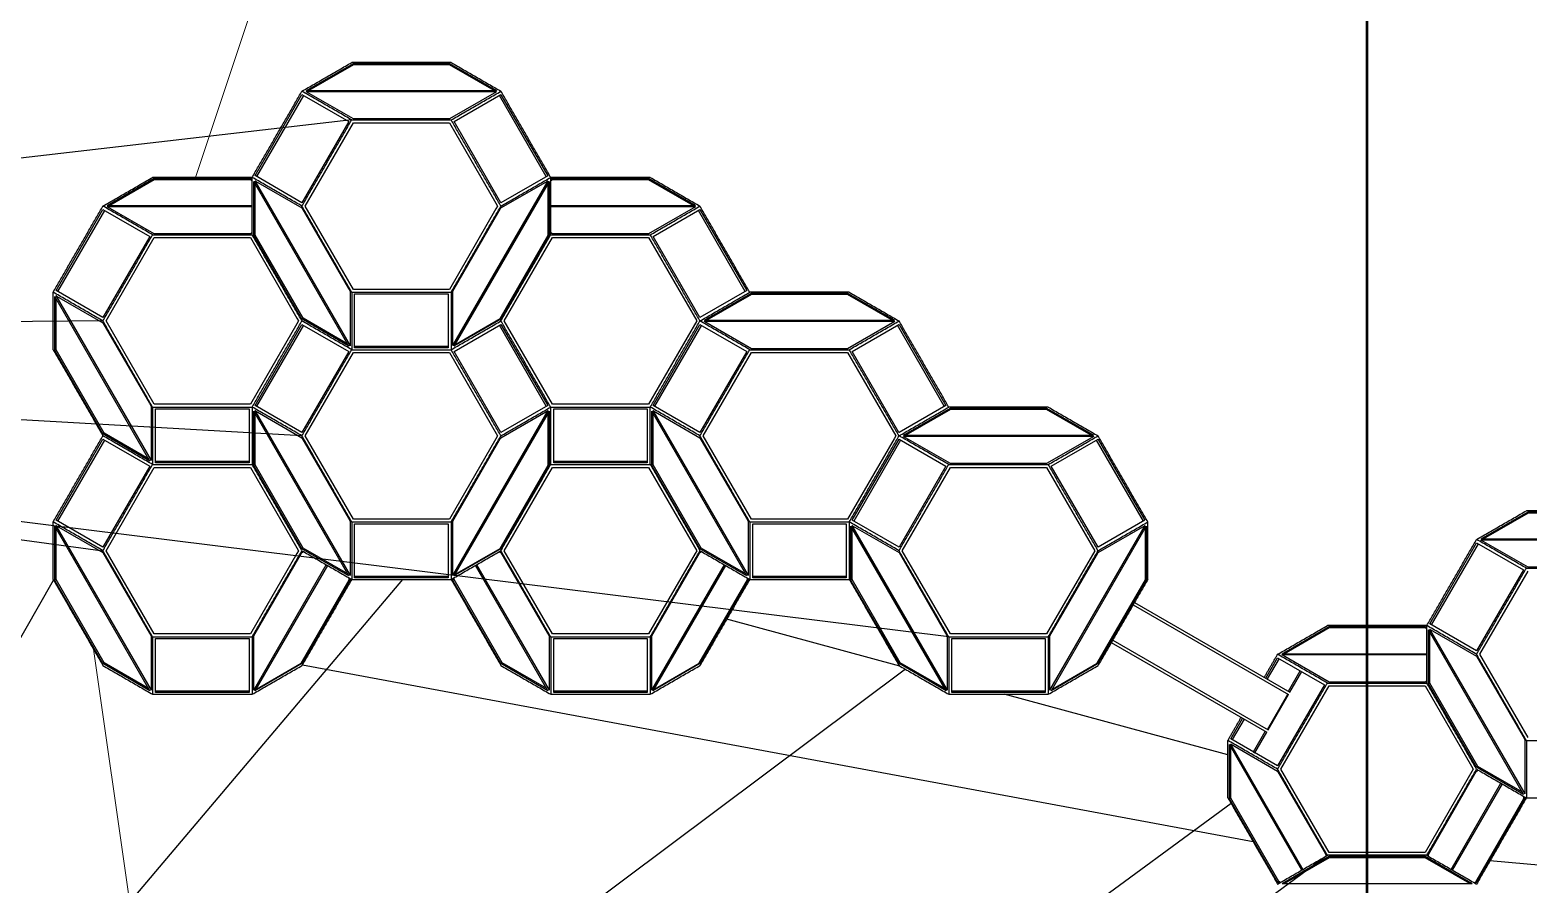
# Model space of a CAD drawing. Header units: millimetres. Extents: x 32551 to 59551, y -21458 to 15116.
# Drawn here: x 38353.2 to 38574.5, y 13780.3 to 13906.4 of the extents above; entities that cross this region are included whole.
import ezdxf

# ---------------------------------------------------------------- set-up
doc = ezdxf.new("R2010")
doc.units = ezdxf.units.MM
for name, color, linetype, lineweight, true_color in [('1ST', 141, 'Continuous', 50, 0x7debff), ('3RD', 141, 'Continuous', 25, 0x7debff), ('4TH DETAILS', 120, 'Continuous', 15, 0x39ffb0)]:
    doc.layers.add(name, color=color, linetype=linetype, lineweight=lineweight, true_color=true_color)
doc.layers.add('GLOW-CYAN', color=141, linetype='Continuous', lineweight=100, true_color=0x7debff, transparency=0.8)
doc.layers.add('LAYOUT', color=141, linetype='Continuous', lineweight=50, true_color=0x7debff, plot=False)

msp = doc.modelspace()

# ---------------------------------------------------------------- linework, layer by layer
at = {"layer": '1ST', "color": 120, "true_color": 0x39ffb0}
msp.add_circle((38531.7, 13769.252), 529.701, dxfattribs=at)
at = {"layer": '3RD', "ltscale": 10}
for p, q in [((38394.031, 13897.479), (38400.972, 13901.486)), ((38400.972, 13901.274), (38394.398, 13897.479)), ((38400.972, 13901.274), (38400.972, 13901.486)), ((38400.972, 13901.486), (38415.18, 13901.486)), ((38415.18, 13901.274), (38400.972, 13901.274)), ((38415.18, 13901.274), (38415.18, 13901.486)), ((38415.18, 13901.486), (38422.121, 13897.479)), ((38421.754, 13897.479), (38415.18, 13901.274)), ((38386.467, 13884.909), (38393.379, 13896.881)), ((38393.594, 13896.756), (38386.682, 13884.785)), ((38393.379, 13896.881), (38400.291, 13892.89)), ((38394.112, 13897.244), (38394.02, 13897.297)), ((38422.132, 13897.297), (38394.02, 13897.297)), ((38394.031, 13897.479), (38422.121, 13897.479)), ((38400.972, 13893.283), (38394.112, 13897.244)), ((38422.132, 13897.297), (38415.18, 13893.283)), ((38415.854, 13892.886), (38422.766, 13896.877)), ((38429.463, 13884.781), (38422.551, 13896.753)), ((38422.766, 13896.877), (38422.773, 13896.865)), ((38422.773, 13896.865), (38429.678, 13884.905)), ((38400.727, 13893.142), (38127.34, 13861.609)), ((38400.291, 13892.89), (38393.379, 13880.918)), ((38393.868, 13880.414), (38400.972, 13892.719)), ((38415.18, 13893.283), (38400.972, 13893.283)), ((38400.972, 13892.719), (38415.18, 13892.719)), ((38415.18, 13892.719), (38422.04, 13880.838)), ((38422.766, 13880.915), (38415.854, 13892.886)), ((38364.637, 13880.508), (38371.578, 13884.516)), ((38371.578, 13884.304), (38365.004, 13880.508)), ((38371.578, 13884.304), (38371.578, 13884.516)), ((38371.578, 13884.516), (38385.786, 13884.516)), ((38385.786, 13884.304), (38371.578, 13884.304)), ((38385.786, 13884.304), (38385.786, 13884.516)), ((38385.786, 13884.516), (38386.031, 13884.375)), ((38386.031, 13884.163), (38385.786, 13884.304)), ((38386.275, 13876.03), (38386.275, 13884.045)), ((38400.32, 13859.718), (38386.275, 13884.045)), ((38386.419, 13884.15), (38386.519, 13884.093)), ((38386.419, 13884.15), (38400.483, 13859.791)), ((38386.459, 13876.137), (38386.459, 13883.727)), ((38393.379, 13880.918), (38386.467, 13884.909)), ((38386.519, 13884.093), (38393.379, 13880.132)), ((38415.669, 13859.798), (38429.726, 13884.147)), ((38429.877, 13884.045), (38415.832, 13859.718)), ((38429.678, 13884.905), (38422.773, 13880.918)), ((38422.773, 13880.132), (38429.726, 13884.147)), ((38429.767, 13876.094), (38429.767, 13883.855)), ((38429.877, 13884.045), (38429.877, 13876.03)), ((38430.121, 13884.375), (38430.366, 13884.516)), ((38430.366, 13884.304), (38430.121, 13884.163)), ((38430.366, 13884.304), (38430.366, 13884.516)), ((38430.366, 13884.516), (38444.574, 13884.516)), ((38444.574, 13884.304), (38430.366, 13884.304)), ((38444.574, 13884.304), (38444.574, 13884.516)), ((38444.574, 13884.516), (38451.434, 13880.555)), ((38451.148, 13880.508), (38444.574, 13884.304)), ((38422.773, 13880.918), (38422.766, 13880.915)), ((38357.073, 13867.938), (38363.985, 13879.91)), ((38364.2, 13879.786), (38357.288, 13867.814)), ((38363.985, 13879.91), (38370.897, 13875.919)), ((38364.718, 13880.273), (38364.626, 13880.327)), ((38386.031, 13880.327), (38364.626, 13880.327)), ((38364.637, 13880.508), (38386.031, 13880.508)), ((38371.578, 13876.313), (38364.718, 13880.273)), ((38393.379, 13880.132), (38400.239, 13868.251)), ((38400.972, 13868.11), (38393.868, 13880.414)), ((38422.04, 13879.991), (38415.18, 13868.11)), ((38415.669, 13867.827), (38422.529, 13879.709)), ((38422.04, 13880.838), (38422.284, 13880.414)), ((38422.284, 13880.414), (38422.04, 13879.991)), ((38422.529, 13879.709), (38422.773, 13880.132)), ((38430.121, 13880.508), (38451.515, 13880.508)), ((38451.526, 13880.327), (38430.121, 13880.327)), ((38451.526, 13880.327), (38444.574, 13876.313)), ((38445.248, 13875.916), (38452.16, 13879.906)), ((38451.434, 13880.555), (38451.515, 13880.508)), ((38458.857, 13867.81), (38451.945, 13879.782)), ((38452.16, 13879.906), (38452.167, 13879.895)), ((38452.167, 13879.895), (38459.072, 13867.935)), ((38370.897, 13875.919), (38363.985, 13863.948)), ((38364.474, 13863.444), (38371.578, 13875.748)), ((38385.786, 13876.313), (38371.578, 13876.313)), ((38371.578, 13875.748), (38385.786, 13875.748)), ((38386.031, 13876.454), (38385.786, 13876.313)), ((38385.786, 13875.748), (38392.646, 13863.867)), ((38386.459, 13876.137), (38386.275, 13876.03)), ((38393.379, 13863.726), (38386.275, 13876.03)), ((38393.563, 13863.832), (38386.459, 13876.137)), ((38422.663, 13863.789), (38429.767, 13876.094)), ((38429.877, 13876.03), (38423.017, 13864.149)), ((38423.262, 13863.444), (38430.366, 13875.748)), ((38429.767, 13876.094), (38429.877, 13876.03)), ((38430.366, 13876.313), (38430.121, 13876.454)), ((38444.574, 13876.313), (38430.366, 13876.313)), ((38430.366, 13875.748), (38444.574, 13875.748)), ((38444.574, 13875.748), (38451.678, 13863.444)), ((38452.16, 13863.944), (38445.248, 13875.916)), ((38363.985, 13863.948), (38357.073, 13867.938)), ((38400.239, 13868.251), (38400.483, 13867.827)), ((38400.483, 13867.827), (38400.483, 13859.791)), ((38415.18, 13868.11), (38400.972, 13868.11)), ((38415.669, 13859.798), (38415.669, 13867.827)), ((38459.072, 13867.935), (38452.167, 13863.948)), ((38356.881, 13859.06), (38356.881, 13867.075)), ((38370.926, 13842.748), (38356.881, 13867.075)), ((38357.025, 13867.18), (38357.125, 13867.122)), ((38357.025, 13867.18), (38371.089, 13842.82)), ((38357.065, 13859.166), (38357.065, 13866.757)), ((38357.125, 13867.122), (38363.985, 13863.161)), ((38401.164, 13867.434), (38414.988, 13867.434)), ((38401.164, 13859.453), (38401.164, 13867.434)), ((38414.988, 13867.434), (38414.988, 13859.453)), ((38452.818, 13863.538), (38459.76, 13867.545)), ((38459.76, 13867.333), (38453.186, 13863.538)), ((38459.76, 13867.333), (38459.76, 13867.545)), ((38459.76, 13867.545), (38473.968, 13867.545)), ((38473.968, 13867.333), (38459.76, 13867.333)), ((38473.968, 13867.333), (38473.968, 13867.545)), ((38473.968, 13867.545), (38480.828, 13863.585)), ((38480.542, 13863.538), (38473.968, 13867.333)), ((38363.985, 13863.444), (38127.34, 13861.609)), ((38371.578, 13851.139), (38364.474, 13863.444)), ((38392.646, 13863.867), (38392.89, 13863.444)), ((38392.89, 13863.444), (38392.646, 13863.02)), ((38393.563, 13863.832), (38393.379, 13863.726)), ((38393.623, 13863.585), (38393.379, 13863.726)), ((38400.136, 13860.037), (38393.563, 13863.832)), ((38400.32, 13859.718), (38393.623, 13863.585)), ((38422.773, 13863.726), (38415.832, 13859.718)), ((38415.942, 13859.909), (38422.663, 13863.789)), ((38422.663, 13863.789), (38422.773, 13863.726)), ((38423.017, 13864.149), (38422.773, 13863.726)), ((38430.366, 13851.139), (38423.262, 13863.444)), ((38451.678, 13863.444), (38444.574, 13851.139)), ((38452.167, 13863.948), (38452.16, 13863.944)), ((38452.9, 13863.303), (38452.807, 13863.356)), ((38480.92, 13863.356), (38452.807, 13863.356)), ((38452.818, 13863.538), (38480.909, 13863.538)), ((38459.76, 13859.342), (38452.9, 13863.303)), ((38480.92, 13863.356), (38473.968, 13859.342)), ((38480.828, 13863.585), (38480.909, 13863.538)), ((38127.34, 13861.609), (38363.985, 13829.503)), ((38393.379, 13846.473), (38127.34, 13861.609)), ((38488.909, 13816.775), (38127.34, 13861.609)), ((38363.985, 13863.161), (38370.845, 13851.28)), ((38392.646, 13863.02), (38385.786, 13851.139)), ((38386.467, 13850.968), (38393.379, 13862.939)), ((38393.594, 13862.815), (38386.682, 13850.844)), ((38393.379, 13862.939), (38400.291, 13858.949)), ((38415.854, 13858.945), (38422.766, 13862.936)), ((38429.463, 13850.84), (38422.551, 13862.811)), ((38422.766, 13862.936), (38422.773, 13862.924)), ((38422.773, 13862.924), (38429.678, 13850.964)), ((38445.255, 13850.968), (38452.167, 13862.939)), ((38452.382, 13862.815), (38445.47, 13850.844)), ((38452.167, 13862.939), (38459.079, 13858.949)), ((38474.642, 13858.945), (38481.554, 13862.936)), ((38488.251, 13850.84), (38481.339, 13862.811)), ((38481.554, 13862.936), (38481.561, 13862.924)), ((38481.561, 13862.924), (38488.466, 13850.964)), ((38357.065, 13859.166), (38356.881, 13859.06)), ((38363.985, 13846.755), (38356.881, 13859.06)), ((38364.169, 13846.861), (38357.065, 13859.166)), ((38400.291, 13858.949), (38393.379, 13846.977)), ((38393.868, 13846.473), (38400.972, 13858.778)), ((38400.972, 13858.778), (38415.18, 13858.778)), ((38401.164, 13859.702), (38414.988, 13859.702)), ((38414.988, 13859.453), (38401.164, 13859.453)), ((38415.18, 13858.778), (38422.284, 13846.473)), ((38422.766, 13846.973), (38415.854, 13858.945)), ((38459.079, 13858.949), (38452.167, 13846.977)), ((38452.656, 13846.473), (38459.76, 13858.778)), ((38473.968, 13859.342), (38459.76, 13859.342)), ((38459.76, 13858.778), (38473.968, 13858.778)), ((38473.968, 13858.778), (38481.072, 13846.473)), ((38481.554, 13846.973), (38474.642, 13858.945)), ((38370.845, 13851.28), (38371.089, 13850.857)), ((38371.089, 13850.857), (38371.089, 13842.82)), ((38385.786, 13851.139), (38371.578, 13851.139)), ((38371.77, 13850.464), (38385.594, 13850.464)), ((38371.77, 13842.483), (38371.77, 13850.464)), ((38385.594, 13850.464), (38385.594, 13842.483)), ((38386.275, 13842.089), (38386.275, 13850.104)), ((38400.32, 13825.777), (38386.275, 13850.104)), ((38386.419, 13850.209), (38386.519, 13850.151)), ((38386.419, 13850.209), (38400.483, 13825.85)), ((38393.379, 13846.977), (38386.467, 13850.968)), ((38386.519, 13850.151), (38393.379, 13846.191)), ((38415.669, 13825.857), (38429.726, 13850.205)), ((38429.877, 13850.104), (38415.832, 13825.777)), ((38429.678, 13850.964), (38422.773, 13846.977)), ((38422.773, 13846.191), (38429.726, 13850.205)), ((38429.877, 13850.104), (38429.877, 13842.089)), ((38444.574, 13851.139), (38430.366, 13851.139)), ((38430.558, 13850.464), (38444.382, 13850.464)), ((38430.558, 13842.483), (38430.558, 13850.464)), ((38444.382, 13850.464), (38444.382, 13842.483)), ((38445.063, 13842.089), (38445.063, 13850.104)), ((38459.108, 13825.777), (38445.063, 13850.104)), ((38445.207, 13850.209), (38445.307, 13850.151)), ((38445.207, 13850.209), (38459.271, 13825.85)), ((38452.167, 13846.977), (38445.255, 13850.968)), ((38445.307, 13850.151), (38452.167, 13846.191)), ((38488.466, 13850.964), (38481.561, 13846.977)), ((38482.212, 13846.567), (38489.153, 13850.575)), ((38489.153, 13850.363), (38482.58, 13846.567)), ((38489.153, 13850.363), (38489.153, 13850.575)), ((38489.153, 13850.575), (38503.362, 13850.575)), ((38503.362, 13850.363), (38489.153, 13850.363)), ((38503.362, 13850.363), (38503.362, 13850.575)), ((38503.362, 13850.575), (38510.221, 13846.614)), ((38509.935, 13846.567), (38503.362, 13850.363)), ((38386.459, 13842.195), (38386.459, 13849.786)), ((38429.767, 13842.153), (38429.767, 13849.913)), ((38445.246, 13842.195), (38445.246, 13849.786)), ((38357.073, 13833.997), (38363.985, 13845.969)), ((38364.2, 13845.845), (38357.288, 13833.873)), ((38364.169, 13846.861), (38363.985, 13846.755)), ((38364.229, 13846.614), (38363.985, 13846.755)), ((38363.985, 13845.969), (38370.897, 13841.978)), ((38370.743, 13843.066), (38364.169, 13846.861)), ((38370.926, 13842.748), (38364.229, 13846.614)), ((38393.379, 13846.191), (38400.239, 13834.31)), ((38400.972, 13834.168), (38393.868, 13846.473)), ((38422.04, 13846.05), (38415.18, 13834.168)), ((38415.669, 13833.886), (38422.529, 13845.768)), ((38422.284, 13846.473), (38422.04, 13846.05)), ((38422.529, 13845.768), (38422.773, 13846.191)), ((38422.773, 13846.977), (38422.766, 13846.973)), ((38452.167, 13846.191), (38459.026, 13834.31)), ((38459.76, 13834.168), (38452.656, 13846.473)), ((38480.827, 13846.05), (38473.968, 13834.168)), ((38474.649, 13833.997), (38481.561, 13845.969)), ((38481.776, 13845.845), (38474.864, 13833.873)), ((38481.072, 13846.473), (38480.827, 13846.05)), ((38481.561, 13846.977), (38481.554, 13846.973)), ((38481.561, 13845.969), (38488.472, 13841.978)), ((38482.294, 13846.332), (38482.201, 13846.385)), ((38510.314, 13846.385), (38482.201, 13846.385)), ((38482.212, 13846.567), (38510.303, 13846.567)), ((38489.153, 13842.372), (38482.294, 13846.332)), ((38510.314, 13846.385), (38503.362, 13842.372)), ((38504.036, 13841.974), (38510.948, 13845.965)), ((38510.221, 13846.614), (38510.303, 13846.567)), ((38517.645, 13833.869), (38510.733, 13845.841)), ((38510.948, 13845.965), (38510.955, 13845.953)), ((38510.955, 13845.953), (38517.86, 13833.993)), ((38370.897, 13841.978), (38363.985, 13830.007)), ((38364.474, 13829.503), (38371.578, 13841.807)), ((38371.578, 13841.807), (38385.786, 13841.807)), ((38371.77, 13842.731), (38385.594, 13842.731)), ((38385.594, 13842.483), (38371.77, 13842.483)), ((38385.786, 13841.807), (38392.646, 13829.926)), ((38386.459, 13842.195), (38386.275, 13842.089)), ((38393.379, 13829.785), (38386.275, 13842.089)), ((38393.563, 13829.891), (38386.459, 13842.195)), ((38422.663, 13829.848), (38429.767, 13842.153)), ((38429.877, 13842.089), (38423.017, 13830.208)), ((38423.262, 13829.503), (38430.366, 13841.807)), ((38429.767, 13842.153), (38429.877, 13842.089)), ((38430.366, 13841.807), (38444.574, 13841.807)), ((38430.558, 13842.731), (38444.382, 13842.731)), ((38444.382, 13842.483), (38430.558, 13842.483)), ((38444.574, 13841.807), (38451.678, 13829.503)), ((38445.246, 13842.195), (38445.063, 13842.089)), ((38452.167, 13829.785), (38445.063, 13842.089)), ((38452.35, 13829.891), (38445.246, 13842.195)), ((38488.472, 13841.978), (38481.561, 13830.007)), ((38482.049, 13829.503), (38489.153, 13841.807)), ((38503.362, 13842.372), (38489.153, 13842.372)), ((38489.153, 13841.807), (38503.362, 13841.807)), ((38503.362, 13841.807), (38510.466, 13829.503)), ((38510.948, 13830.003), (38504.036, 13841.974)), ((38567.517, 13831.258), (38574.458, 13835.265)), ((38574.458, 13835.053), (38567.884, 13831.258)), ((38574.458, 13835.053), (38574.458, 13835.265)), ((38574.458, 13835.265), (38588.666, 13835.265)), ((38588.666, 13835.053), (38574.458, 13835.053)), ((38356.881, 13825.119), (38356.881, 13833.134)), ((38370.926, 13808.807), (38356.881, 13833.134)), ((38357.025, 13833.239), (38357.125, 13833.181)), ((38357.025, 13833.239), (38371.089, 13808.879)), ((38357.065, 13825.225), (38357.065, 13832.816)), ((38363.985, 13830.007), (38357.073, 13833.997)), ((38357.125, 13833.181), (38363.985, 13829.22)), ((38400.239, 13834.31), (38400.483, 13833.886)), ((38400.483, 13833.886), (38400.483, 13825.85)), ((38415.18, 13834.168), (38400.972, 13834.168)), ((38401.164, 13833.493), (38414.988, 13833.493)), ((38401.164, 13825.512), (38401.164, 13833.493)), ((38414.988, 13833.493), (38414.988, 13825.512)), ((38415.669, 13825.857), (38415.669, 13833.886)), ((38459.026, 13834.31), (38459.271, 13833.886)), ((38459.271, 13833.886), (38459.271, 13825.85)), ((38473.968, 13834.168), (38459.76, 13834.168)), ((38459.952, 13833.493), (38473.776, 13833.493)), ((38459.952, 13825.512), (38459.952, 13833.493)), ((38473.776, 13833.493), (38473.776, 13825.512)), ((38474.457, 13825.119), (38474.457, 13833.134)), ((38488.502, 13808.807), (38474.457, 13833.134)), ((38474.601, 13833.239), (38474.701, 13833.181)), ((38474.601, 13833.239), (38488.665, 13808.879)), ((38474.64, 13825.225), (38474.64, 13832.816)), ((38481.561, 13830.007), (38474.649, 13833.997)), ((38474.701, 13833.181), (38481.561, 13829.22)), ((38503.85, 13808.887), (38517.908, 13833.235)), ((38518.059, 13833.134), (38504.013, 13808.807)), ((38517.86, 13833.993), (38510.955, 13830.007)), ((38510.955, 13829.22), (38517.908, 13833.235)), ((38517.948, 13825.182), (38517.948, 13832.943)), ((38518.059, 13833.134), (38518.059, 13825.119)), ((38423.017, 13830.208), (38422.773, 13829.785)), ((38559.953, 13818.688), (38566.865, 13830.66)), ((38567.08, 13830.535), (38560.168, 13818.564)), ((38566.865, 13830.66), (38573.777, 13826.669)), ((38567.598, 13831.023), (38567.506, 13831.076)), ((38588.91, 13831.076), (38567.506, 13831.076)), ((38567.517, 13831.258), (38588.91, 13831.258)), ((38574.458, 13827.062), (38567.598, 13831.023)), ((38363.985, 13829.22), (38370.845, 13817.339)), ((38371.578, 13817.198), (38364.474, 13829.503)), ((38392.646, 13829.079), (38385.786, 13817.198)), ((38386.275, 13816.916), (38393.135, 13828.797)), ((38392.646, 13829.926), (38392.89, 13829.503)), ((38392.89, 13829.503), (38392.646, 13829.079)), ((38393.135, 13828.797), (38393.379, 13829.22)), ((38393.563, 13829.891), (38393.379, 13829.785)), ((38400.32, 13825.777), (38393.379, 13829.785)), ((38393.379, 13829.22), (38393.623, 13829.361)), ((38400.136, 13826.095), (38393.563, 13829.891)), ((38422.773, 13829.785), (38415.832, 13825.777)), ((38415.942, 13825.968), (38422.663, 13829.848)), ((38422.529, 13829.361), (38422.773, 13829.22)), ((38422.663, 13829.848), (38422.773, 13829.785)), ((38422.773, 13829.22), (38429.633, 13817.339)), ((38430.366, 13817.198), (38423.262, 13829.503)), ((38451.434, 13829.079), (38444.574, 13817.198)), ((38445.063, 13816.916), (38451.922, 13828.797)), ((38451.678, 13829.503), (38451.434, 13829.079)), ((38451.922, 13828.797), (38452.167, 13829.22)), ((38452.35, 13829.891), (38452.167, 13829.785)), ((38459.108, 13825.777), (38452.167, 13829.785)), ((38452.167, 13829.22), (38452.411, 13829.361)), ((38458.924, 13826.095), (38452.35, 13829.891)), ((38481.561, 13829.22), (38488.42, 13817.339)), ((38489.153, 13817.198), (38482.049, 13829.503)), ((38510.466, 13829.503), (38503.362, 13817.198)), ((38503.85, 13816.916), (38510.71, 13828.797)), ((38510.71, 13828.797), (38510.955, 13829.22)), ((38510.955, 13830.007), (38510.948, 13830.003)), ((38386.275, 13808.887), (38396.978, 13827.425)), ((38397.135, 13827.334), (38386.438, 13808.807)), ((38401.164, 13825.76), (38414.988, 13825.76)), ((38429.714, 13808.807), (38419.017, 13827.334)), ((38419.171, 13827.423), (38429.877, 13808.879)), ((38445.063, 13808.887), (38455.766, 13827.425)), ((38455.922, 13827.334), (38445.226, 13808.807)), ((38459.952, 13825.76), (38473.776, 13825.76)), ((38573.777, 13826.669), (38566.865, 13814.697)), ((38567.354, 13814.193), (38574.458, 13826.498)), ((38588.666, 13827.062), (38574.458, 13827.062)), ((38408.244, 13825.26), (38249.515, 13637.674)), ((38249.515, 13637.674), (38356.708, 13825.137)), ((38357.065, 13825.225), (38356.881, 13825.119)), ((38363.985, 13812.814), (38356.881, 13825.119)), ((38364.169, 13812.92), (38357.065, 13825.225)), ((38393.269, 13812.878), (38400.373, 13825.182)), ((38400.483, 13825.119), (38393.623, 13813.237)), ((38400.373, 13825.182), (38400.373, 13825.465)), ((38400.373, 13825.182), (38400.483, 13825.119)), ((38400.483, 13825.401), (38400.483, 13825.119)), ((38414.988, 13825.512), (38401.164, 13825.512)), ((38415.669, 13825.119), (38415.669, 13825.401)), ((38415.852, 13825.225), (38415.669, 13825.119)), ((38422.773, 13812.814), (38415.669, 13825.119)), ((38415.852, 13825.225), (38415.852, 13825.507)), ((38422.957, 13812.92), (38415.852, 13825.225)), ((38452.057, 13812.878), (38459.161, 13825.182)), ((38459.271, 13825.119), (38452.411, 13813.237)), ((38459.161, 13825.182), (38459.161, 13825.465)), ((38459.161, 13825.182), (38459.271, 13825.119)), ((38459.271, 13825.401), (38459.271, 13825.119)), ((38473.776, 13825.512), (38459.952, 13825.512)), ((38474.64, 13825.225), (38474.457, 13825.119)), ((38481.561, 13812.814), (38474.457, 13825.119)), ((38481.744, 13812.92), (38474.64, 13825.225)), ((38510.844, 13812.878), (38517.948, 13825.182)), ((38518.059, 13825.119), (38511.199, 13813.237)), ((38517.948, 13825.182), (38518.059, 13825.119)), ((38516.129, 13821.494), (38539.08, 13808.243)), ((38516.347, 13821.872), (38539.298, 13808.621)), ((38481.704, 13812.449), (38456.117, 13819.375)), ((38370.845, 13817.339), (38371.089, 13816.916)), ((38371.089, 13816.916), (38371.089, 13808.879)), ((38385.786, 13817.198), (38371.578, 13817.198)), ((38386.275, 13808.887), (38386.275, 13816.916)), ((38429.633, 13817.339), (38429.877, 13816.916)), ((38429.877, 13816.916), (38429.877, 13808.879)), ((38444.574, 13817.198), (38430.366, 13817.198)), ((38445.063, 13808.887), (38445.063, 13816.916)), ((38488.42, 13817.339), (38488.665, 13816.916)), ((38488.665, 13816.916), (38488.665, 13808.879)), ((38503.362, 13817.198), (38489.153, 13817.198)), ((38503.85, 13808.887), (38503.85, 13816.916)), ((38538.123, 13814.287), (38545.064, 13818.295)), ((38545.064, 13818.083), (38538.49, 13814.287)), ((38545.064, 13818.083), (38545.064, 13818.295)), ((38545.064, 13818.295), (38559.272, 13818.295)), ((38559.272, 13818.083), (38545.064, 13818.083)), ((38559.272, 13818.083), (38559.272, 13818.295)), ((38559.272, 13818.295), (38559.516, 13818.154)), ((38559.516, 13817.942), (38559.272, 13818.083)), ((38559.761, 13809.809), (38559.761, 13817.824)), ((38573.806, 13793.497), (38559.761, 13817.824)), ((38559.905, 13817.929), (38560.005, 13817.872)), ((38559.905, 13817.929), (38573.969, 13793.57)), ((38559.945, 13809.916), (38559.945, 13817.506)), ((38566.865, 13814.697), (38559.953, 13818.688)), ((38560.005, 13817.872), (38566.865, 13813.911)), ((38371.77, 13816.523), (38385.594, 13816.523)), ((38371.77, 13808.541), (38371.77, 13816.523)), ((38385.594, 13816.523), (38385.594, 13808.541)), ((38430.558, 13816.523), (38444.382, 13816.523)), ((38430.558, 13808.541), (38430.558, 13816.523)), ((38444.382, 13816.523), (38444.382, 13808.541)), ((38489.346, 13816.523), (38503.169, 13816.523)), ((38489.346, 13808.541), (38489.346, 13816.523)), ((38503.169, 13816.523), (38503.169, 13808.541)), ((38512.91, 13815.92), (38535.862, 13802.669)), ((38513.129, 13816.298), (38536.08, 13803.047)), ((38364.169, 13812.92), (38363.985, 13812.814)), ((38370.926, 13808.807), (38363.985, 13812.814)), ((38370.743, 13809.125), (38364.169, 13812.92)), ((38393.379, 13812.814), (38386.438, 13808.807)), ((38386.548, 13808.998), (38393.269, 13812.878)), ((38393.269, 13812.878), (38393.379, 13812.814)), ((38393.623, 13813.237), (38393.379, 13812.814)), ((38393.452, 13812.659), (38533.842, 13786.537)), ((38422.957, 13812.92), (38422.773, 13812.814)), ((38429.714, 13808.807), (38422.773, 13812.814)), ((38429.53, 13809.125), (38422.957, 13812.92)), ((38452.167, 13812.814), (38445.226, 13808.807)), ((38445.336, 13808.998), (38452.057, 13812.878)), ((38452.057, 13812.878), (38452.167, 13812.814)), ((38452.411, 13813.237), (38452.167, 13812.814)), ((38481.744, 13812.92), (38481.561, 13812.814)), ((38488.502, 13808.807), (38481.561, 13812.814)), ((38488.318, 13809.125), (38481.744, 13812.92)), ((38510.955, 13812.814), (38504.013, 13808.807)), ((38504.124, 13808.998), (38510.844, 13812.878)), ((38510.844, 13812.878), (38510.955, 13812.814)), ((38511.199, 13813.237), (38510.955, 13812.814)), ((38535.733, 13810.679), (38537.471, 13813.689)), ((38537.686, 13813.565), (38535.949, 13810.555)), ((38537.471, 13813.689), (38544.383, 13809.698)), ((38538.204, 13814.052), (38538.112, 13814.106)), ((38559.516, 13814.106), (38538.112, 13814.106)), ((38538.123, 13814.287), (38559.516, 13814.287)), ((38545.064, 13810.092), (38538.204, 13814.052)), ((38566.865, 13813.911), (38573.725, 13802.03)), ((38574.458, 13801.889), (38567.354, 13814.193)), ((38482.507, 13811.985), (38249.515, 13637.674)), ((38539.08, 13808.747), (38540.818, 13811.757)), ((38539.298, 13808.621), (38541.036, 13811.631)), ((38559.516, 13810.233), (38559.272, 13810.092)), ((38371.77, 13808.79), (38385.594, 13808.79)), ((38385.594, 13808.541), (38371.77, 13808.541)), ((38430.558, 13808.79), (38444.382, 13808.79)), ((38444.382, 13808.541), (38430.558, 13808.541)), ((38489.346, 13808.79), (38503.169, 13808.79)), ((38503.169, 13808.541), (38489.346, 13808.541)), ((38530.123, 13799.344), (38497.073, 13808.289)), ((38535.975, 13803.108), (38538.975, 13808.304)), ((38536.08, 13803.047), (38539.08, 13808.243)), ((38544.383, 13809.698), (38537.471, 13797.727)), ((38537.96, 13797.223), (38545.064, 13809.527)), ((38559.272, 13810.092), (38545.064, 13810.092)), ((38545.064, 13809.527), (38559.272, 13809.527)), ((38559.272, 13809.527), (38566.132, 13797.646)), ((38559.945, 13809.916), (38559.761, 13809.809)), ((38566.865, 13797.505), (38559.761, 13809.809)), ((38567.049, 13797.611), (38559.945, 13809.916)), ((38530.559, 13801.717), (38532.297, 13804.727)), ((38532.512, 13804.603), (38530.774, 13801.593)), ((38537.471, 13797.727), (38530.559, 13801.717)), ((38533.906, 13799.785), (38535.644, 13802.795)), ((38534.124, 13799.659), (38535.862, 13802.669)), ((38573.725, 13802.03), (38573.969, 13801.606)), ((38573.969, 13801.606), (38573.969, 13793.57)), ((38530.367, 13792.839), (38530.367, 13800.854)), ((38541.064, 13782.326), (38530.367, 13800.854)), ((38530.511, 13800.959), (38530.611, 13800.901)), ((38530.511, 13800.959), (38541.217, 13782.415)), ((38530.551, 13792.945), (38530.551, 13800.536)), ((38530.611, 13800.901), (38537.471, 13796.94)), ((38533.906, 13799.785), (38534.124, 13799.659)), ((38537.471, 13796.94), (38544.331, 13785.059)), ((38545.064, 13784.918), (38537.96, 13797.223)), ((38566.376, 13797.223), (38559.272, 13784.918)), ((38566.132, 13797.646), (38566.376, 13797.223)), ((38566.621, 13796.517), (38566.865, 13796.94)), ((38567.049, 13797.611), (38566.865, 13797.505)), ((38573.806, 13793.497), (38566.865, 13797.505)), ((38566.865, 13796.94), (38567.109, 13797.082)), ((38573.622, 13793.816), (38567.049, 13797.611)), ((38559.761, 13784.636), (38566.621, 13796.517)), ((38563.115, 13782.417), (38570.464, 13795.145)), ((38570.621, 13795.054), (38563.272, 13782.326)), ((38530.551, 13792.945), (38530.367, 13792.839)), ((38537.471, 13780.534), (38530.367, 13792.839)), ((38537.655, 13780.64), (38530.551, 13792.945)), ((38566.755, 13780.598), (38573.859, 13792.903)), ((38573.969, 13792.839), (38567.109, 13780.958)), ((38573.859, 13792.903), (38573.859, 13793.185)), ((38573.859, 13792.903), (38573.969, 13792.839)), ((38573.969, 13793.121), (38573.969, 13792.839)), ((38530.592, 13792.167), (38448.407, 13731.772)), ((38544.819, 13784.495), (38456.169, 13719.347)), ((38538.123, 13780.346), (38545.064, 13784.354)), ((38545.064, 13784.142), (38538.49, 13780.346)), ((38544.331, 13785.059), (38544.575, 13784.636)), ((38544.575, 13784.636), (38544.575, 13784.354)), ((38559.272, 13784.918), (38545.064, 13784.918)), ((38545.064, 13784.142), (38545.064, 13784.354)), ((38545.064, 13784.354), (38559.272, 13784.354)), ((38559.272, 13784.142), (38545.064, 13784.142)), ((38559.272, 13784.142), (38559.272, 13784.354)), ((38559.272, 13784.354), (38566.213, 13780.346)), ((38565.846, 13780.346), (38559.272, 13784.142)), ((38559.761, 13784.354), (38559.761, 13784.636)), ((38595.663, 13781.284), (38568.836, 13783.667)), ((38537.655, 13780.64), (38537.471, 13780.534)), ((38537.715, 13780.393), (38537.471, 13780.534)), ((38537.899, 13780.499), (38537.655, 13780.64)), ((38538.123, 13780.346), (38566.213, 13780.346)), ((38566.51, 13780.457), (38566.755, 13780.598)), ((38566.865, 13780.534), (38566.621, 13780.393)), ((38566.755, 13780.598), (38566.865, 13780.534)), ((38567.109, 13780.958), (38566.865, 13780.534))]:
    msp.add_line(p, q, dxfattribs=at)
for points in [[(38393.379, 13897.385), (38400.727, 13901.627)], [(38415.424, 13901.627), (38400.727, 13901.627)], [(38415.424, 13901.627), (38422.773, 13897.385)], [(38386.031, 13884.657), (38393.379, 13897.385)], [(38400.727, 13893.142), (38393.379, 13897.385)], [(38415.424, 13893.142), (38422.773, 13897.385)], [(38430.121, 13884.657), (38422.773, 13897.385)], [(38393.379, 13880.414), (38400.727, 13893.142)], [(38400.727, 13893.142), (38415.424, 13893.142)], [(38422.773, 13880.414), (38415.424, 13893.142)], [(38363.985, 13880.414), (38371.334, 13884.657)], [(38386.031, 13884.657), (38371.334, 13884.657)], [(38386.031, 13876.172), (38386.031, 13884.657)], [(38393.379, 13880.414), (38386.031, 13884.657)], [(38422.773, 13880.414), (38430.121, 13884.657)], [(38444.818, 13884.657), (38430.121, 13884.657)], [(38430.121, 13876.172), (38430.121, 13884.657)], [(38444.818, 13884.657), (38452.167, 13880.414)], [(38356.637, 13867.686), (38363.985, 13880.414)], [(38371.334, 13876.172), (38363.985, 13880.414)], [(38400.727, 13867.686), (38393.379, 13880.414)], [(38415.424, 13867.686), (38422.773, 13880.414)], [(38444.818, 13876.172), (38452.167, 13880.414)], [(38459.515, 13867.686), (38452.167, 13880.414)], [(38363.985, 13863.444), (38371.334, 13876.172)], [(38371.334, 13876.172), (38386.031, 13876.172)], [(38393.379, 13863.444), (38386.031, 13876.172)], [(38422.773, 13863.444), (38430.121, 13876.172)], [(38430.121, 13876.172), (38444.818, 13876.172)], [(38452.167, 13863.444), (38444.818, 13876.172)], [(38356.637, 13859.201), (38356.637, 13867.686)], [(38363.985, 13863.444), (38356.637, 13867.686)], [(38400.727, 13867.686), (38415.424, 13867.686)], [(38400.727, 13867.686), (38400.727, 13859.201)], [(38415.424, 13867.686), (38415.424, 13859.201)], [(38452.167, 13863.444), (38459.515, 13867.686)], [(38474.212, 13867.686), (38459.515, 13867.686)], [(38474.212, 13867.686), (38481.561, 13863.444)], [(38371.334, 13850.716), (38363.985, 13863.444)], [(38386.031, 13850.716), (38393.379, 13863.444)], [(38400.727, 13859.201), (38393.379, 13863.444)], [(38415.424, 13859.201), (38422.773, 13863.444)], [(38430.121, 13850.716), (38422.773, 13863.444)], [(38444.818, 13850.716), (38452.167, 13863.444)], [(38459.515, 13859.201), (38452.167, 13863.444)], [(38474.212, 13859.201), (38481.561, 13863.444)], [(38488.909, 13850.716), (38481.561, 13863.444)], [(38356.637, 13859.201), (38363.985, 13846.473)], [(38393.379, 13846.473), (38400.727, 13859.201)], [(38400.727, 13859.201), (38415.424, 13859.201)], [(38422.773, 13846.473), (38415.424, 13859.201)], [(38452.167, 13846.473), (38459.515, 13859.201)], [(38459.515, 13859.201), (38474.212, 13859.201)], [(38481.561, 13846.473), (38474.212, 13859.201)], [(38371.334, 13850.716), (38386.031, 13850.716)], [(38371.334, 13850.716), (38371.334, 13842.23)], [(38393.379, 13846.473), (38386.031, 13850.716)], [(38386.031, 13850.716), (38386.031, 13842.23)], [(38422.773, 13846.473), (38430.121, 13850.716)], [(38430.121, 13842.23), (38430.121, 13850.716)], [(38430.121, 13850.716), (38444.818, 13850.716)], [(38444.818, 13842.23), (38444.818, 13850.716)], [(38452.167, 13846.473), (38444.818, 13850.716)], [(38481.561, 13846.473), (38488.909, 13850.716)], [(38503.606, 13850.716), (38488.909, 13850.716)], [(38503.606, 13850.716), (38510.955, 13846.473)], [(38356.637, 13833.745), (38363.985, 13846.473)], [(38371.334, 13842.23), (38363.985, 13846.473)], [(38400.727, 13833.745), (38393.379, 13846.473)], [(38415.424, 13833.745), (38422.773, 13846.473)], [(38459.515, 13833.745), (38452.167, 13846.473)], [(38474.212, 13833.745), (38481.561, 13846.473)], [(38488.909, 13842.23), (38481.561, 13846.473)], [(38503.606, 13842.23), (38510.955, 13846.473)], [(38518.303, 13833.745), (38510.955, 13846.473)], [(38363.985, 13829.503), (38371.334, 13842.23)], [(38371.334, 13842.23), (38386.031, 13842.23)], [(38393.379, 13829.503), (38386.031, 13842.23)], [(38422.773, 13829.503), (38430.121, 13842.23)], [(38430.121, 13842.23), (38444.818, 13842.23)], [(38444.818, 13842.23), (38452.167, 13829.503)], [(38481.561, 13829.503), (38488.909, 13842.23)], [(38488.909, 13842.23), (38503.606, 13842.23)], [(38510.955, 13829.503), (38503.606, 13842.23)], [(38566.865, 13831.164), (38574.213, 13835.406)], [(38588.91, 13835.406), (38574.213, 13835.406)], [(38356.637, 13825.26), (38356.637, 13833.745)], [(38363.985, 13829.503), (38356.637, 13833.745)], [(38400.727, 13833.745), (38415.424, 13833.745)], [(38400.727, 13833.745), (38400.727, 13825.26)], [(38415.424, 13833.745), (38415.424, 13825.26)], [(38459.515, 13833.745), (38474.212, 13833.745)], [(38459.515, 13833.745), (38459.515, 13825.26)], [(38481.561, 13829.503), (38474.212, 13833.745)], [(38474.212, 13833.745), (38474.212, 13825.26)], [(38510.955, 13829.503), (38518.303, 13833.745)], [(38518.303, 13825.26), (38518.303, 13833.745)], [(38559.516, 13818.436), (38566.865, 13831.164)], [(38574.213, 13826.921), (38566.865, 13831.164)], [(38371.334, 13816.775), (38363.985, 13829.503)], [(38386.031, 13816.775), (38393.379, 13829.503)], [(38393.379, 13829.503), (38400.727, 13825.26)], [(38415.424, 13825.26), (38422.773, 13829.503)], [(38430.121, 13816.775), (38422.773, 13829.503)], [(38444.818, 13816.775), (38452.167, 13829.503)], [(38452.167, 13829.503), (38459.515, 13825.26)], [(38488.909, 13816.775), (38481.561, 13829.503)], [(38503.606, 13816.775), (38510.955, 13829.503)], [(38566.865, 13814.193), (38574.213, 13826.921)], [(38574.213, 13826.921), (38588.91, 13826.921)], [(38356.637, 13825.26), (38363.985, 13812.532)], [(38400.727, 13825.26), (38393.379, 13812.532)], [(38400.727, 13825.26), (38415.424, 13825.26)], [(38415.424, 13825.26), (38422.773, 13812.532)], [(38459.515, 13825.26), (38452.167, 13812.532)], [(38459.515, 13825.26), (38474.212, 13825.26)], [(38474.212, 13825.26), (38481.561, 13812.532)], [(38518.303, 13825.26), (38510.955, 13812.532)], [(38371.334, 13816.775), (38386.031, 13816.775)], [(38371.334, 13816.775), (38371.334, 13808.289)], [(38386.031, 13816.775), (38386.031, 13808.289)], [(38430.121, 13816.775), (38444.818, 13816.775)], [(38430.121, 13816.775), (38430.121, 13808.289)], [(38444.818, 13816.775), (38444.818, 13808.289)], [(38488.909, 13816.775), (38503.606, 13816.775)], [(38488.909, 13816.775), (38488.909, 13808.289)], [(38503.606, 13816.775), (38503.606, 13808.289)], [(38537.471, 13814.193), (38544.819, 13818.436)], [(38559.516, 13818.436), (38544.819, 13818.436)], [(38559.516, 13809.951), (38559.516, 13818.436)], [(38566.865, 13814.193), (38559.516, 13818.436)], [(38363.985, 13812.532), (38371.334, 13808.289)], [(38386.031, 13808.289), (38393.379, 13812.532)], [(38422.773, 13812.532), (38430.121, 13808.289)], [(38444.818, 13808.289), (38452.167, 13812.532)], [(38481.561, 13812.532), (38488.909, 13808.289)], [(38503.606, 13808.289), (38510.955, 13812.532)], [(38535.515, 13810.805), (38537.471, 13814.193)], [(38544.819, 13809.951), (38537.471, 13814.193)], [(38574.213, 13801.465), (38566.865, 13814.193)], [(38371.334, 13808.289), (38386.031, 13808.289)], [(38430.121, 13808.289), (38444.818, 13808.289)], [(38488.909, 13808.289), (38503.606, 13808.289)], [(38537.471, 13797.223), (38544.819, 13809.951)], [(38544.819, 13809.951), (38559.516, 13809.951)], [(38566.865, 13797.223), (38559.516, 13809.951)], [(38530.123, 13801.465), (38532.078, 13804.853)], [(38530.123, 13792.98), (38530.123, 13801.465)], [(38537.471, 13797.223), (38530.123, 13801.465)], [(38574.213, 13801.465), (38588.91, 13801.465)], [(38574.213, 13801.465), (38574.213, 13792.98)], [(38544.819, 13784.495), (38537.471, 13797.223)], [(38559.516, 13784.495), (38566.865, 13797.223)], [(38566.865, 13797.223), (38574.213, 13792.98)], [(38530.123, 13792.98), (38537.471, 13780.252)], [(38574.213, 13792.98), (38566.865, 13780.252)], [(38574.213, 13792.98), (38588.91, 13792.98)], [(38537.471, 13780.252), (38544.819, 13784.495)], [(38559.516, 13784.495), (38544.819, 13784.495)], [(38559.516, 13784.495), (38566.865, 13780.252)]]:
    msp.add_open_spline(points, degree=1, dxfattribs=at)
at = {"layer": '4TH DETAILS'}
for points in [[(38789.358, 13720.696), (38789.358, 13832.136), (38693.977, 13927.518), (38550.904, 14022.899), (38407.832, 13975.209), (38377.648, 13884.657)], [(38362.599, 13814.932), (38383.987, 13665.219), (38383.987, 13545.992), (38431.678, 13379.075), (38431.678, 13236.002), (38360.142, 13092.93), (38336.296, 13069.085), (38264.76, 12973.703), (38217.069, 12926.013), (38097.843, 12759.095), (38050.152, 12687.559), (37953.368, 12568.332)]]:
    msp.add_lwpolyline(points, dxfattribs=at)
at = {"layer": 'GLOW-CYAN'}
msp.add_circle((38531.7, 13769.252), 529.701, dxfattribs=at)
at = {"layer": 'LAYOUT'}
msp.add_lwpolyline([(38550.723, 6115.853), (38550.723, 15115.853)], dxfattribs=at)

doc.saveas('drawing.dxf')
